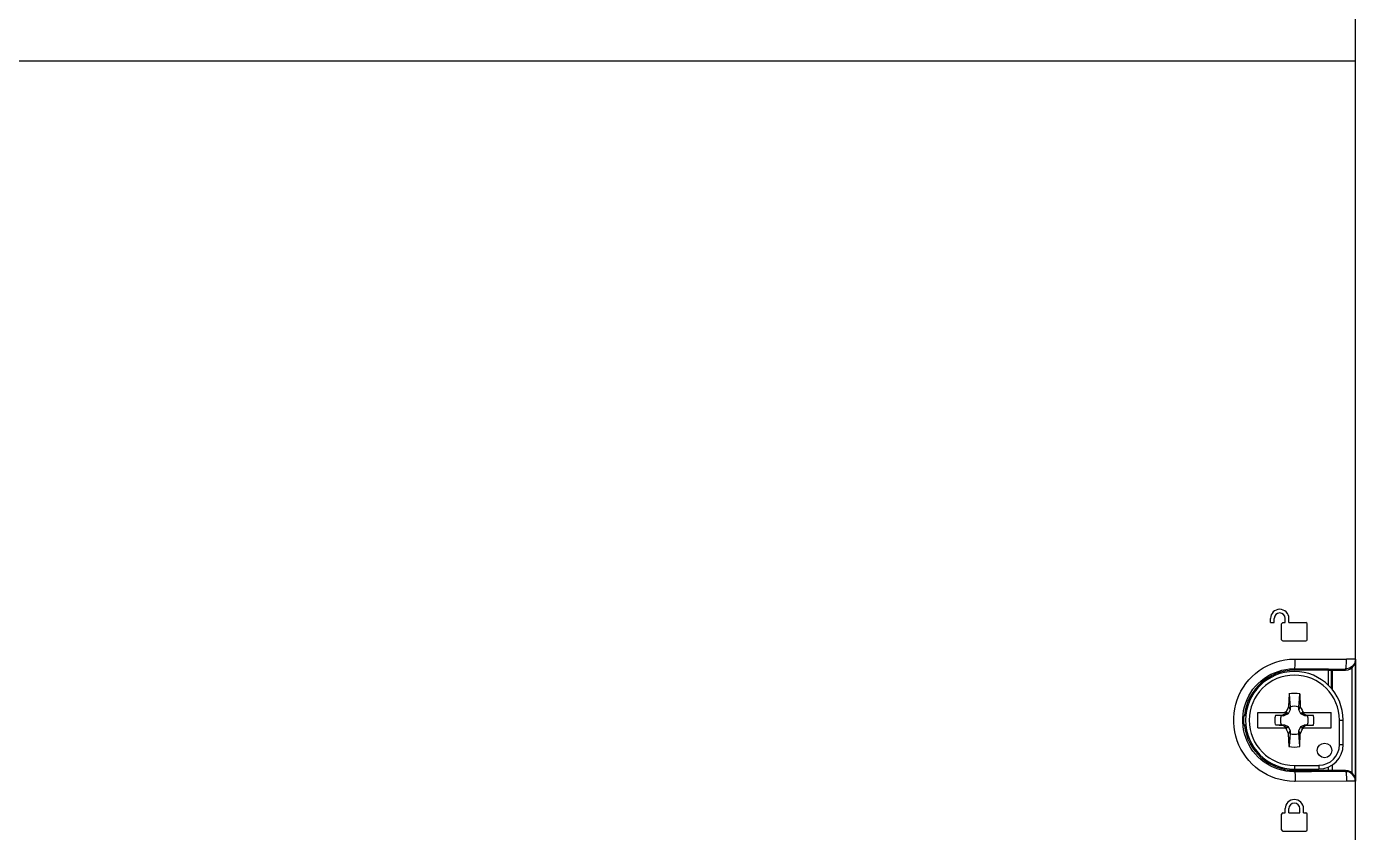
# Model space of a CAD drawing. Extents: x 0 to 245, y 0 to 330.
# Drawn here: x 125 to 245, y 164.9 to 237.7 of the extents above; entities that cross this region are included whole.
import ezdxf

# ---------------------------------------------------------------- set-up
doc = ezdxf.new("R2010")
doc.units = 0
doc.layers.add('-15N-THT. THIẾT BỊ ĐÓNG MỞ', color=40, linetype='CONTINUOUS')

# ---------------------------------------------------------------- blocks, each defined once
blk = doc.blocks.new('06 - N - SC VSD ATV212HD15~18N4')
at = {"layer": '-15N-THT. THIẾT BỊ ĐÓNG MỞ'}
for p, q in [((122.5, -144.25), (122.5, 164.75)), ((122.5, 69.82), (-122.5, 69.82)), ((114.84, 19.07), (114.84, 19.45)), ((115.17, 19.07), (115.17, 19.45)), ((116.17, 19.07), (116.17, 19.45)), ((116.5, 19.07), (116.5, 19.45)), ((114.84, 19.07), (115.17, 19.07)), ((115.84, 17.53), (115.84, 18.96)), ((115.95, 19.07), (116.17, 19.07)), ((116.5, 19.07), (118.04, 19.07)), ((118.15, 17.53), (118.15, 18.96)), ((115.95, 17.42), (118.04, 17.42)), ((115.32, 15.51), (115.72, 15.62)), ((115.72, 15.62), (116.14, 15.71)), ((116.14, 15.71), (116.56, 15.76)), ((116.56, 15.76), (116.99, 15.78)), ((116.99, 15.78), (117.07, 15.78)), ((117.06, 15.46), (117.07, 15.78)), ((117.07, 15.78), (121.71, 15.76)), ((121.7, 15.43), (121.71, 15.76)), ((122.51, 15.76), (121.71, 15.76)), ((122.51, 15.76), (122.44, 15.42)), ((122.48, 15.46), (122.51, 15.67)), ((122.51, 15.76), (122.51, 4.74)), ((113.17, 14.21), (113.48, 14.49)), ((113.48, 14.49), (113.82, 14.75)), ((113.82, 14.75), (114.17, 14.98)), ((114.17, 14.98), (114.54, 15.18)), ((114.54, 15.18), (114.92, 15.36)), ((114.86, 14.4), (115.19, 14.55)), ((114.92, 15.36), (115.32, 15.51)), ((115.19, 14.55), (115.52, 14.67)), ((115.52, 14.67), (115.86, 14.77)), ((115.86, 14.77), (116.21, 14.84)), ((116.21, 14.84), (116.56, 14.89)), ((116.56, 14.89), (116.93, 14.9)), ((116.93, 14.9), (116.96, 14.9)), ((116.96, 14.9), (116.99, 14.9)), ((116.99, 14.9), (117.02, 14.98)), ((116.99, 14.77), (116.99, 14.9)), ((116.99, 14.9), (118.54, 14.9)), ((120.08, 14.77), (116.99, 14.77)), ((117.02, 14.98), (117.05, 15.18)), ((117.05, 15.18), (117.06, 15.46)), ((118.54, 14.9), (120.08, 14.89)), ((120.08, 14.89), (121.62, 14.88)), ((120.08, 14.79), (121.62, 14.79)), ((120.08, 14.79), (121.62, 14.79)), ((120.08, 13.38), (120.08, 14.79)), ((120.34, 14.44), (120.34, 14.79)), ((120.38, 14.44), (120.34, 14.44)), ((120.34, 13.13), (120.34, 14.44)), ((120.38, 14.79), (120.38, 14.44)), ((120.38, 14.44), (120.38, 13.07)), ((120.4, 14.79), (120.4, 13.04)), ((121.62, 14.88), (121.66, 14.96)), ((121.96, 14.95), (121.62, 14.88)), ((121.62, 14.88), (121.62, 14.79)), ((121.62, 14.79), (121.84, 14.82)), ((121.62, 14.79), (121.62, 14.79)), ((121.66, 14.96), (121.68, 15.15)), ((121.68, 15.15), (121.7, 15.43)), ((121.84, 14.82), (122.05, 14.9)), ((122.25, 15.14), (121.96, 14.95)), ((122.05, 14.9), (122.25, 15.05)), ((122.17, 14.99), (122.17, 5.51)), ((122.44, 15.42), (122.25, 15.14)), ((122.25, 15.05), (122.39, 15.24)), ((122.39, 15.24), (122.48, 15.46)), ((112.16, 12.87), (112.38, 13.23)), ((112.38, 13.23), (112.61, 13.57)), ((112.61, 13.57), (112.88, 13.9)), ((112.88, 13.9), (113.17, 14.21)), ((113.25, 13.05), (113.48, 13.32)), ((113.48, 13.32), (113.72, 13.58)), ((113.72, 13.58), (113.98, 13.82)), ((113.98, 13.82), (114.26, 14.03)), ((114.26, 14.03), (114.56, 14.23)), ((114.56, 14.23), (114.86, 14.4)), ((111.7, 11.7), (111.82, 12.1)), ((111.82, 12.1), (111.98, 12.49)), ((111.98, 12.49), (112.16, 12.87)), ((112.59, 11.81), (112.72, 12.14)), ((112.72, 12.14), (112.87, 12.45)), ((112.87, 12.45), (113.05, 12.76)), ((113.05, 12.76), (113.25, 13.05)), ((116.51, 12.63), (116.47, 11.48)), ((116.51, 12.63), (116.54, 12.2)), ((116.54, 12.2), (116.57, 11.81)), ((117.42, 11.81), (117.45, 12.2)), ((117.45, 12.2), (117.48, 12.63)), ((117.48, 12.63), (117.51, 11.48)), ((111.51, 10.46), (111.54, 10.88)), ((111.54, 10.88), (111.6, 11.29)), ((111.6, 11.29), (111.7, 11.7)), ((112.35, 10.78), (112.4, 11.13)), ((112.4, 11.13), (112.48, 11.47)), ((112.48, 11.47), (112.59, 11.81)), ((113.69, 10.94), (116.35, 10.94)), ((113.69, 9.56), (113.69, 10.94)), ((116.42, 10.82), (116.04, 10.65)), ((116.19, 10.84), (116.05, 10.77)), ((116.17, 10.98), (116.11, 10.94)), ((116.24, 11.01), (116.17, 10.98)), ((116.33, 10.91), (116.19, 10.84)), ((116.31, 11.16), (116.24, 11.01)), ((116.24, 11.01), (116.3, 10.94)), ((116.39, 11.32), (116.31, 11.16)), ((116.35, 10.94), (116.33, 10.91)), ((116.33, 10.91), (116.42, 10.82)), ((116.47, 11.48), (116.39, 11.32)), ((116.6, 11.2), (116.42, 10.82)), ((116.47, 11.48), (116.6, 11.2)), ((116.57, 11.81), (116.6, 11.45)), ((116.6, 11.45), (116.6, 11.2)), ((117.39, 11.45), (117.42, 11.81)), ((117.51, 11.48), (117.39, 11.2)), ((117.39, 11.2), (117.39, 11.45)), ((117.57, 10.82), (117.39, 11.2)), ((117.51, 11.48), (117.6, 11.32)), ((117.66, 10.91), (117.57, 10.82)), ((117.94, 10.65), (117.57, 10.82)), ((117.6, 11.32), (117.68, 11.16)), ((117.64, 10.94), (120.3, 10.94)), ((117.66, 10.91), (117.64, 10.94)), ((117.8, 10.84), (117.66, 10.91)), ((117.68, 11.16), (117.75, 11.01)), ((117.75, 11.01), (117.69, 10.94)), ((117.75, 11.01), (117.82, 10.98)), ((117.93, 10.77), (117.8, 10.84)), ((117.82, 10.98), (117.88, 10.94)), ((120.3, 9.56), (120.3, 10.94)), ((111.51, 10.04), (111.51, 10.46)), ((111.54, 9.62), (111.51, 10.04)), ((111.6, 9.21), (111.54, 9.62)), ((112.32, 10.43), (112.35, 10.78)), ((112.32, 10.07), (112.32, 10.43)), ((112.35, 9.72), (112.32, 10.07)), ((112.4, 9.37), (112.35, 9.72)), ((112.42, 10.4), (112.44, 10.69)), ((112.42, 10.1), (112.42, 10.4)), ((112.44, 9.81), (112.42, 10.1)), ((112.5, 10.72), (112.46, 10.7)), ((112.5, 9.78), (112.46, 9.8)), ((112.5, 10.69), (112.5, 10.72)), ((112.62, 10.69), (112.5, 10.69)), ((112.62, 9.81), (112.5, 9.81)), ((112.5, 9.81), (112.5, 9.78)), ((112.6, 9.84), (112.6, 9.84)), ((115.27, 9.85), (115.8, 9.85)), ((115.27, 9.85), (115.61, 9.82)), ((115.91, 10.7), (115.28, 10.69)), ((115.8, 10.65), (115.28, 10.69)), ((115.61, 9.82), (115.93, 9.79)), ((116.04, 10.65), (115.8, 10.65)), ((115.8, 9.85), (116.09, 9.83)), ((116.05, 10.77), (115.91, 10.7)), ((115.91, 10.7), (116.04, 10.65)), ((115.93, 9.79), (116.09, 9.83)), ((115.93, 9.79), (116.13, 9.68)), ((116.09, 9.83), (116.42, 9.68)), ((116.13, 9.68), (116.33, 9.59)), ((116.33, 9.59), (116.42, 9.68)), ((116.42, 9.68), (116.6, 9.3)), ((117.39, 9.3), (117.57, 9.68)), ((117.57, 9.68), (117.94, 9.85)), ((117.66, 9.59), (117.57, 9.68)), ((117.66, 9.59), (117.8, 9.66)), ((117.8, 9.66), (117.94, 9.73)), ((118.07, 10.7), (117.93, 10.77)), ((118.07, 10.7), (117.94, 10.65)), ((118.19, 10.65), (117.94, 10.65)), ((117.94, 9.85), (118.19, 9.85)), ((118.07, 9.8), (117.94, 9.85)), ((117.94, 9.73), (118.07, 9.8)), ((118.71, 10.69), (118.07, 10.7)), ((118.07, 9.8), (118.71, 9.81)), ((118.71, 10.69), (118.19, 10.65)), ((118.19, 9.85), (118.71, 9.81)), ((121.07, 10.25), (121.4, 10.25)), ((121.07, 8.05), (121.07, 10.25)), ((121.4, 8.05), (121.4, 10.25)), ((111.7, 8.8), (111.6, 9.21)), ((111.82, 8.4), (111.7, 8.8)), ((112.48, 9.03), (112.4, 9.37)), ((112.59, 8.69), (112.48, 9.03)), ((112.72, 8.36), (112.59, 8.69)), ((113.69, 9.56), (116.35, 9.56)), ((116.17, 9.52), (116.11, 9.56)), ((116.24, 9.49), (116.17, 9.52)), ((116.24, 9.49), (116.3, 9.56)), ((116.31, 9.34), (116.24, 9.49)), ((116.39, 9.18), (116.31, 9.34)), ((116.33, 9.59), (116.35, 9.56)), ((116.47, 9.02), (116.39, 9.18)), ((116.47, 9.02), (116.6, 9.3)), ((116.51, 7.87), (116.47, 9.02)), ((116.57, 8.69), (116.54, 8.3)), ((116.6, 9.05), (116.57, 8.69)), ((116.6, 9.3), (116.6, 9.05)), ((117.51, 9.02), (117.39, 9.3)), ((117.39, 9.05), (117.39, 9.3)), ((117.42, 8.69), (117.39, 9.05)), ((117.45, 8.3), (117.42, 8.69)), ((117.48, 7.87), (117.51, 9.02)), ((117.51, 9.02), (117.6, 9.18)), ((117.6, 9.18), (117.67, 9.34)), ((117.64, 9.56), (117.66, 9.59)), ((117.64, 9.56), (120.3, 9.56)), ((117.67, 9.34), (117.75, 9.49)), ((117.75, 9.49), (117.69, 9.56)), ((117.75, 9.49), (117.82, 9.52)), ((117.82, 9.52), (117.88, 9.56)), ((111.98, 8.01), (111.82, 8.4)), ((112.16, 7.63), (111.98, 8.01)), ((112.38, 7.27), (112.16, 7.63)), ((112.62, 6.92), (112.38, 7.27)), ((112.87, 8.05), (112.72, 8.36)), ((113.05, 7.74), (112.87, 8.05)), ((113.25, 7.45), (113.05, 7.74)), ((113.48, 7.18), (113.25, 7.45)), ((116.54, 8.3), (116.51, 7.87)), ((117.48, 7.87), (117.45, 8.3)), ((121.07, 8.05), (121.4, 8.05)), ((112.88, 6.6), (112.62, 6.92)), ((113.17, 6.29), (112.88, 6.6)), ((113.48, 6.01), (113.17, 6.29)), ((113.72, 6.92), (113.48, 7.18)), ((113.82, 5.75), (113.48, 6.01)), ((113.98, 6.68), (113.72, 6.92)), ((114.26, 6.47), (113.98, 6.68)), ((114.56, 6.27), (114.26, 6.47)), ((114.87, 6.1), (114.56, 6.27)), ((115.19, 5.95), (114.87, 6.1)), ((116.99, 6.17), (119.2, 6.17)), ((116.99, 6.17), (116.99, 5.84)), ((119.2, 6.17), (119.2, 5.84)), ((120.08, 5.71), (120.08, 6.03)), ((120.4, 6.21), (120.4, 5.71)), ((114.17, 5.52), (113.82, 5.75)), ((114.54, 5.32), (114.17, 5.52)), ((114.92, 5.14), (114.54, 5.32)), ((115.32, 4.99), (114.92, 5.14)), ((115.52, 5.83), (115.19, 5.95)), ((115.72, 4.88), (115.32, 4.99)), ((115.86, 5.73), (115.52, 5.83)), ((116.14, 4.79), (115.72, 4.88)), ((116.21, 5.66), (115.86, 5.73)), ((116.56, 5.61), (116.21, 5.66)), ((116.93, 5.6), (116.56, 5.61)), ((116.95, 5.6), (116.93, 5.6)), ((116.97, 5.6), (116.95, 5.6)), ((118.54, 5.6), (116.97, 5.6)), ((116.99, 5.84), (119.2, 5.84)), ((116.99, 5.73), (120.08, 5.73)), ((116.99, 5.73), (116.99, 5.6)), ((116.99, 5.6), (117.02, 5.52)), ((117.02, 5.52), (117.05, 5.32)), ((117.05, 5.32), (117.06, 5.04)), ((117.06, 5.04), (117.07, 4.72)), ((120.08, 5.61), (118.54, 5.6)), ((121.62, 5.71), (120.08, 5.71)), ((121.62, 5.71), (120.08, 5.71)), ((121.62, 5.62), (120.08, 5.61)), ((121.62, 5.62), (121.62, 5.71)), ((121.62, 5.71), (121.62, 5.71)), ((121.84, 5.68), (121.62, 5.71)), ((121.96, 5.55), (121.62, 5.62)), ((121.62, 5.62), (121.66, 5.54)), ((121.66, 5.54), (121.68, 5.34)), ((121.68, 5.34), (121.7, 5.06)), ((121.7, 5.06), (121.71, 4.74)), ((122.06, 5.6), (121.84, 5.68)), ((122.25, 5.36), (121.96, 5.55)), ((122.25, 5.45), (122.06, 5.6)), ((122.39, 5.26), (122.25, 5.45)), ((122.44, 5.07), (122.25, 5.36)), ((122.48, 5.04), (122.39, 5.26)), ((122.51, 4.74), (122.44, 5.07)), ((122.51, 4.83), (122.48, 5.04)), ((116.56, 4.74), (116.14, 4.79)), ((116.99, 4.72), (116.56, 4.74)), ((117.07, 4.72), (116.99, 4.72)), ((121.71, 4.74), (117.07, 4.72)), ((122.51, 4.74), (121.71, 4.74)), ((115.84, 0.33), (115.84, 1.76)), ((115.95, 1.87), (116.17, 1.87)), ((116.17, 1.87), (116.17, 2.26)), ((116.5, 1.87), (116.5, 2.26)), ((116.5, 1.87), (117.49, 1.87)), ((117.49, 1.87), (117.49, 2.26)), ((117.82, 1.87), (117.82, 2.26)), ((117.82, 1.87), (118.04, 1.87)), ((118.15, 0.33), (118.15, 1.76)), ((115.95, 0.22), (118.04, 0.22))]:
    blk.add_line(p, q, dxfattribs=at)
blk.add_circle((119.72, 7.52), 0.661, dxfattribs=at)
for centre, radius, start, end in [((115.67, 19.45), 0.827, 0, 180), ((115.67, 19.45), 0.496, 0, 180), ((115.95, 18.96), 0.11, 90, 180), ((118.04, 18.96), 0.11, 0, 90), ((115.95, 17.53), 0.11, 180, 270), ((118.04, 17.53), 0.11, 270, 0), ((116.99, 10.25), 4.52, 90, 174.0719), ((116.99, 10.25), 4.41, 0, 270), ((116.99, 10.25), 4.08, 0, 270), ((116.99, 10.25), 2.43, 78.3828, 101.6176), ((116.99, 10.25), 1.26, 71.6748, 108.3252), ((116.99, 10.25), 4.52, 185.9247, 270), ((116.99, 10.25), 1.77, 165.7202, 192.9459), ((116.99, 10.25), 1.26, 161.6748, 198.3252), ((116.99, 10.25), 1.26, 341.6748, 18.3252), ((116.99, 10.25), 1.77, 345.7202, 14.2798), ((116.99, 10.25), 1.26, 251.6748, 288.3252), ((116.99, 10.25), 2.43, 258.3828, 281.6176), ((119.2, 8.05), 2.2, 270, 0), ((119.2, 8.05), 1.87, 270, 0), ((116.99, 2.26), 0.827, 0, 180), ((116.99, 2.26), 0.496, 0, 180), ((115.95, 1.76), 0.11, 90, 180), ((118.04, 1.76), 0.11, 0, 90), ((115.95, 0.33), 0.11, 180, 270), ((118.04, 0.33), 0.11, 270, 0)]:
    blk.add_arc(centre, radius, start, end, dxfattribs=at)

msp = doc.modelspace()

# ---------------------------------------------------------------- block references
msp.add_blockref('06 - N - SC VSD ATV212HD15~18N4', (122.5, 164.75))

doc.saveas('drawing.dxf')
